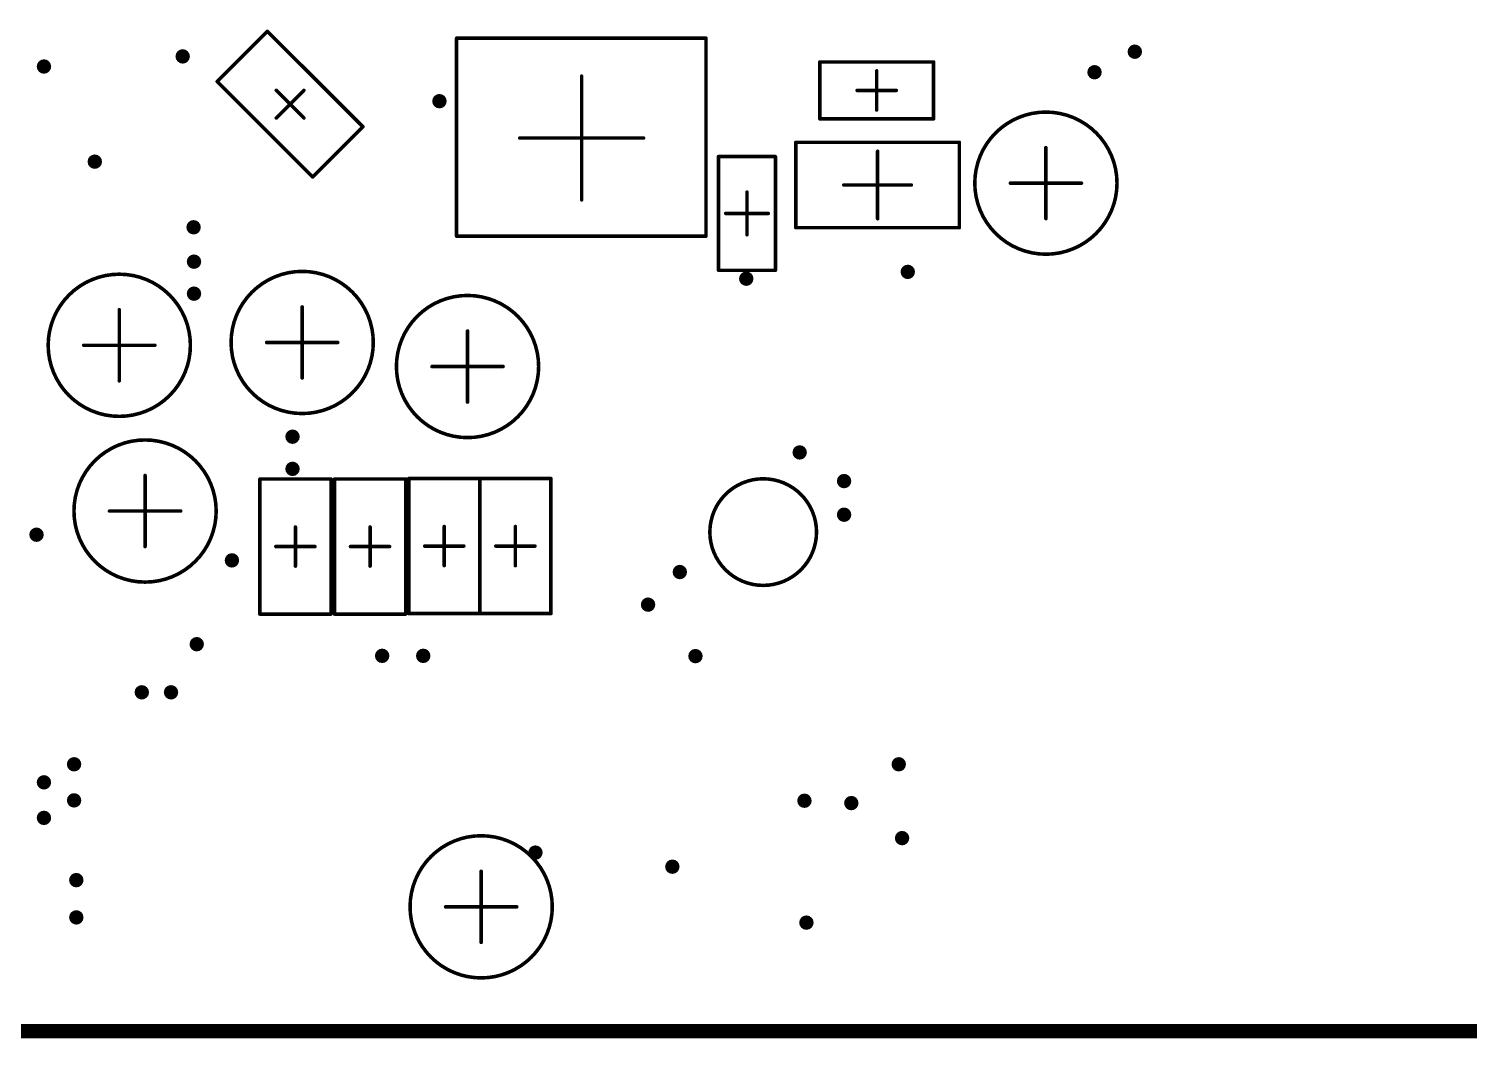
# Model space of a CAD drawing. Header units: inches. Extents: x -0.46 to 4.93, y -0.49 to 6.86.
# Drawn here: x 0.536 to 1.333, y 3.375 to 3.934 of the extents above; entities that cross this region are included whole.
import ezdxf

# ---------------------------------------------------------------- set-up
doc = ezdxf.new("R2010")
doc.units = ezdxf.units.IN
doc.header["$MEASUREMENT"] = 0
doc.layers.add('Top Courtyard', color=56, linetype='Continuous')
doc.layers.add('Via Holes', color=16, linetype='Continuous')

# ---------------------------------------------------------------- blocks, each defined once
blk = doc.blocks.new('RESC0402_1005__N_251')
at = {"layer": 'Top Courtyard'}
for points in [[(-0.0374, -0.01968, 0.00197, 0.00197, 0), (-0.0374, 0.01969, 0.00197, 0.00197, 0)], [(0.0374, 0.01969, 0.00197, 0.00197, 0), (-0.0374, 0.01969, 0.00197, 0.00197, 0)], [(0.0374, -0.01968, 0.00197, 0.00197, 0), (0.0374, 0.01969, 0.00197, 0.00197, 0)], [(0, -0.01083, 0.00197, 0.00197, 0), (0, 0.01083, 0.00197, 0.00197, 0)], [(-0.01083, 0, 0.00197, 0.00197, 0), (0.01083, 0, 0.00197, 0.00197, 0)], [(0.0374, -0.01968, 0.00197, 0.00197, 0), (-0.0374, -0.01968, 0.00197, 0.00197, 0)]]:
    blk.add_lwpolyline(points, format="xyseb", dxfattribs=at)
for points in [[(-0.03789, 0.01969, 0.000984, 0.000984, 1), (-0.03691, 0.01969, 0.000984, 0.000984, 1)], [(-0.03789, 0.01969, 0.000984, 0.000984, 1), (-0.03691, 0.01969, 0.000984, 0.000984, 1)], [(0.03691, 0.01969, 0.000984, 0.000984, 1), (0.03789, 0.01969, 0.000984, 0.000984, 1)], [(0.03691, 0.01969, 0.000984, 0.000984, 1), (0.03789, 0.01969, 0.000984, 0.000984, 1)], [(-0.00049, 0.01083, 0.000984, 0.000984, 1), (0.00049, 0.01083, 0.000984, 0.000984, 1)], [(-0.01132, 0, 0.000984, 0.000984, 1), (-0.01033, 0, 0.000984, 0.000984, 1)], [(0.01033, 0, 0.000984, 0.000984, 1), (0.01132, 0, 0.000984, 0.000984, 1)], [(-0.00049, -0.01083, 0.000984, 0.000984, 1), (0.00049, -0.01083, 0.000984, 0.000984, 1)], [(-0.03789, -0.01968, 0.000984, 0.000984, 1), (-0.03691, -0.01968, 0.000984, 0.000984, 1)], [(-0.03789, -0.01968, 0.000984, 0.000984, 1), (-0.03691, -0.01968, 0.000984, 0.000984, 1)], [(0.03691, -0.01968, 0.000984, 0.000984, 1), (0.03789, -0.01968, 0.000984, 0.000984, 1)], [(0.03691, -0.01968, 0.000984, 0.000984, 1), (0.03789, -0.01968, 0.000984, 0.000984, 1)]]:
    blk.add_lwpolyline(points, format="xyseb", close=True, dxfattribs=at)
blk = doc.blocks.new('RESC0402_1005__N_252')
at = {"layer": 'Top Courtyard'}
for points in [[(-0.0374, -0.01969, 0.00197, 0.00197, 0), (-0.0374, 0.01969, 0.00197, 0.00197, 0)], [(-0.0374, 0.01969, 0.00197, 0.00197, 0), (0.0374, 0.01969, 0.00197, 0.00197, 0)], [(0.0374, -0.01969, 0.00197, 0.00197, 0), (0.0374, 0.01969, 0.00197, 0.00197, 0)], [(0, -0.01083, 0.00197, 0.00197, 0), (0, 0.01083, 0.00197, 0.00197, 0)], [(-0.01083, 0, 0.00197, 0.00197, 0), (0.01083, 0, 0.00197, 0.00197, 0)], [(0.0374, -0.01969, 0.00197, 0.00197, 0), (-0.0374, -0.01969, 0.00197, 0.00197, 0)]]:
    blk.add_lwpolyline(points, format="xyseb", dxfattribs=at)
for points in [[(-0.03789, 0.01969, 0.000984, 0.000984, 1), (-0.03691, 0.01969, 0.000984, 0.000984, 1)], [(-0.03789, 0.01969, 0.000984, 0.000984, 1), (-0.03691, 0.01969, 0.000984, 0.000984, 1)], [(0.03691, 0.01969, 0.000984, 0.000984, 1), (0.03789, 0.01969, 0.000984, 0.000984, 1)], [(0.03691, 0.01969, 0.000984, 0.000984, 1), (0.03789, 0.01969, 0.000984, 0.000984, 1)], [(-0.00049, 0.01083, 0.000984, 0.000984, 1), (0.00049, 0.01083, 0.000984, 0.000984, 1)], [(-0.01132, 0, 0.000984, 0.000984, 1), (-0.01033, 0, 0.000984, 0.000984, 1)], [(0.01033, 0, 0.000984, 0.000984, 1), (0.01132, 0, 0.000984, 0.000984, 1)], [(-0.00049, -0.01083, 0.000984, 0.000984, 1), (0.00049, -0.01083, 0.000984, 0.000984, 1)], [(-0.03789, -0.01969, 0.000984, 0.000984, 1), (-0.03691, -0.01969, 0.000984, 0.000984, 1)], [(-0.03789, -0.01969, 0.000984, 0.000984, 1), (-0.03691, -0.01969, 0.000984, 0.000984, 1)], [(0.03691, -0.01969, 0.000984, 0.000984, 1), (0.03789, -0.01969, 0.000984, 0.000984, 1)], [(0.03691, -0.01969, 0.000984, 0.000984, 1), (0.03789, -0.01969, 0.000984, 0.000984, 1)]]:
    blk.add_lwpolyline(points, format="xyseb", close=True, dxfattribs=at)
blk = doc.blocks.new('TP100_200_NS_398')
at = {"layer": 'Top Courtyard'}
for points in [[(0.03937, 0, 0.00197, 0.00197, 1), (-0.03937, 0, 0.00197, 0.00197, 1)], [(-0.00049, 0.01969, 0.000984, 0.000984, 1), (0.00049, 0.01969, 0.000984, 0.000984, 1)], [(-0.03986, 0, 0.000984, 0.000984, 1), (-0.03888, 0, 0.000984, 0.000984, 1)], [(-0.02018, 0, 0.000984, 0.000984, 1), (-0.01919, 0, 0.000984, 0.000984, 1)], [(0.01919, 0, 0.000984, 0.000984, 1), (0.02018, 0, 0.000984, 0.000984, 1)], [(0.03888, 0, 0.000984, 0.000984, 1), (0.03986, 0, 0.000984, 0.000984, 1)], [(-0.00049, -0.01969, 0.000984, 0.000984, 1), (0.00049, -0.01969, 0.000984, 0.000984, 1)]]:
    blk.add_lwpolyline(points, format="xyseb", close=True, dxfattribs=at)
for points in [[(0, 0.01969, 0.00197, 0.00197, 0), (0, -0.01969, 0.00197, 0.00197, 0)], [(-0.01969, 0, 0.00197, 0.00197, 0), (0.01968, 0, 0.00197, 0.00197, 0)]]:
    blk.add_lwpolyline(points, format="xyseb", dxfattribs=at)
blk = doc.blocks.new('RESC0402_1005__N_451')
at = {"layer": 'Top Courtyard'}
for points in [[(-0.0374, 0.01969, 0.00197, 0.00197, 0), (0.0374, 0.01969, 0.00197, 0.00197, 0)], [(-0.0374, -0.01968, 0.00197, 0.00197, 0), (-0.0374, 0.01969, 0.00197, 0.00197, 0)], [(0.0374, -0.01968, 0.00197, 0.00197, 0), (0.0374, 0.01969, 0.00197, 0.00197, 0)], [(0, -0.01083, 0.00197, 0.00197, 0), (0, 0.01083, 0.00197, 0.00197, 0)], [(0.01083, 0, 0.00197, 0.00197, 0), (-0.01083, 0, 0.00197, 0.00197, 0)], [(0.0374, -0.01968, 0.00197, 0.00197, 0), (-0.0374, -0.01968, 0.00197, 0.00197, 0)]]:
    blk.add_lwpolyline(points, format="xyseb", dxfattribs=at)
for points in [[(-0.03789, 0.01969, 0.000984, 0.000984, 1), (-0.03691, 0.01969, 0.000984, 0.000984, 1)], [(-0.03789, 0.01969, 0.000984, 0.000984, 1), (-0.03691, 0.01969, 0.000984, 0.000984, 1)], [(0.03691, 0.01969, 0.000984, 0.000984, 1), (0.03789, 0.01969, 0.000984, 0.000984, 1)], [(0.03691, 0.01969, 0.000984, 0.000984, 1), (0.03789, 0.01969, 0.000984, 0.000984, 1)], [(-0.00049, 0.01083, 0.000984, 0.000984, 1), (0.00049, 0.01083, 0.000984, 0.000984, 1)], [(-0.01132, 0, 0.000984, 0.000984, 1), (-0.01033, 0, 0.000984, 0.000984, 1)], [(0.01033, 0, 0.000984, 0.000984, 1), (0.01132, 0, 0.000984, 0.000984, 1)], [(-0.00049, -0.01083, 0.000984, 0.000984, 1), (0.00049, -0.01083, 0.000984, 0.000984, 1)], [(-0.03789, -0.01968, 0.000984, 0.000984, 1), (-0.03691, -0.01968, 0.000984, 0.000984, 1)], [(-0.03789, -0.01968, 0.000984, 0.000984, 1), (-0.03691, -0.01968, 0.000984, 0.000984, 1)], [(0.03691, -0.01968, 0.000984, 0.000984, 1), (0.03789, -0.01968, 0.000984, 0.000984, 1)], [(0.03691, -0.01968, 0.000984, 0.000984, 1), (0.03789, -0.01968, 0.000984, 0.000984, 1)]]:
    blk.add_lwpolyline(points, format="xyseb", close=True, dxfattribs=at)
blk = doc.blocks.new('TP_1___573')
at = {"layer": 'Top Courtyard'}
for points in [[(0.02953, 0, 0.00197, 0.00197, 1), (-0.02953, 0, 0.00197, 0.00197, 1)], [(-0.03002, 0, 0.000984, 0.000984, 1), (-0.02904, 0, 0.000984, 0.000984, 1)], [(0.02904, 0, 0.000984, 0.000984, 1), (0.03002, 0, 0.000984, 0.000984, 1)]]:
    blk.add_lwpolyline(points, format="xyseb", close=True, dxfattribs=at)
blk = doc.blocks.new('TP100_200_NS_574')
at = {"layer": 'Top Courtyard'}
for points in [[(0.03937, 0, 0.00197, 0.00197, 1), (-0.03937, 0, 0.00197, 0.00197, 1)], [(-0.00049, 0.01969, 0.000984, 0.000984, 1), (0.00049, 0.01969, 0.000984, 0.000984, 1)], [(-0.03986, 0, 0.000984, 0.000984, 1), (-0.03888, 0, 0.000984, 0.000984, 1)], [(-0.02018, 0, 0.000984, 0.000984, 1), (-0.01919, 0, 0.000984, 0.000984, 1)], [(0.01919, 0, 0.000984, 0.000984, 1), (0.02018, 0, 0.000984, 0.000984, 1)], [(0.03888, 0, 0.000984, 0.000984, 1), (0.03986, 0, 0.000984, 0.000984, 1)], [(-0.00049, -0.01968, 0.000984, 0.000984, 1), (0.00049, -0.01968, 0.000984, 0.000984, 1)]]:
    blk.add_lwpolyline(points, format="xyseb", close=True, dxfattribs=at)
for points in [[(0, 0.01969, 0.00197, 0.00197, 0), (0, -0.01968, 0.00197, 0.00197, 0)], [(-0.01969, 0, 0.00197, 0.00197, 0), (0.01968, 0, 0.00197, 0.00197, 0)]]:
    blk.add_lwpolyline(points, format="xyseb", dxfattribs=at)
blk = doc.blocks.new('TP100_200_NS_580')
at = {"layer": 'Top Courtyard'}
for points in [[(0.03937, 0, 0.00197, 0.00197, 1), (-0.03937, 0, 0.00197, 0.00197, 1)], [(-0.00049, 0.01969, 0.000984, 0.000984, 1), (0.00049, 0.01969, 0.000984, 0.000984, 1)], [(-0.03986, 0, 0.000984, 0.000984, 1), (-0.03888, 0, 0.000984, 0.000984, 1)], [(-0.02018, 0, 0.000984, 0.000984, 1), (-0.01919, 0, 0.000984, 0.000984, 1)], [(0.01919, 0, 0.000984, 0.000984, 1), (0.02018, 0, 0.000984, 0.000984, 1)], [(0.03888, 0, 0.000984, 0.000984, 1), (0.03986, 0, 0.000984, 0.000984, 1)], [(-0.00049, -0.01968, 0.000984, 0.000984, 1), (0.00049, -0.01968, 0.000984, 0.000984, 1)]]:
    blk.add_lwpolyline(points, format="xyseb", close=True, dxfattribs=at)
for points in [[(0, 0.01969, 0.00197, 0.00197, 0), (0, -0.01968, 0.00197, 0.00197, 0)], [(-0.01968, 0, 0.00197, 0.00197, 0), (0.01969, 0, 0.00197, 0.00197, 0)]]:
    blk.add_lwpolyline(points, format="xyseb", dxfattribs=at)
blk = doc.blocks.new('TP100_200_NS_581')
at = {"layer": 'Top Courtyard'}
for points in [[(0.03937, 0, 0.00197, 0.00197, 1), (-0.03937, 0, 0.00197, 0.00197, 1)], [(-0.00049, 0.01969, 0.000984, 0.000984, 1), (0.00049, 0.01969, 0.000984, 0.000984, 1)], [(-0.03986, 0, 0.000984, 0.000984, 1), (-0.03888, 0, 0.000984, 0.000984, 1)], [(-0.02018, 0, 0.000984, 0.000984, 1), (-0.01919, 0, 0.000984, 0.000984, 1)], [(0.01919, 0, 0.000984, 0.000984, 1), (0.02018, 0, 0.000984, 0.000984, 1)], [(0.03888, 0, 0.000984, 0.000984, 1), (0.03986, 0, 0.000984, 0.000984, 1)], [(-0.00049, -0.01969, 0.000984, 0.000984, 1), (0.00049, -0.01969, 0.000984, 0.000984, 1)]]:
    blk.add_lwpolyline(points, format="xyseb", close=True, dxfattribs=at)
for points in [[(0, 0.01969, 0.00197, 0.00197, 0), (0, -0.01969, 0.00197, 0.00197, 0)], [(-0.01969, 0, 0.00197, 0.00197, 0), (0.01969, 0, 0.00197, 0.00197, 0)]]:
    blk.add_lwpolyline(points, format="xyseb", dxfattribs=at)
blk = doc.blocks.new('TP100_200_NS_582')
at = {"layer": 'Top Courtyard'}
for points in [[(0.03937, 0, 0.00197, 0.00197, 1), (-0.03937, 0, 0.00197, 0.00197, 1)], [(-0.00049, 0.01969, 0.000984, 0.000984, 1), (0.00049, 0.01969, 0.000984, 0.000984, 1)], [(-0.03986, 0, 0.000984, 0.000984, 1), (-0.03888, 0, 0.000984, 0.000984, 1)], [(-0.02018, 0, 0.000984, 0.000984, 1), (-0.01919, 0, 0.000984, 0.000984, 1)], [(0.01919, 0, 0.000984, 0.000984, 1), (0.02018, 0, 0.000984, 0.000984, 1)], [(0.03888, 0, 0.000984, 0.000984, 1), (0.03986, 0, 0.000984, 0.000984, 1)], [(-0.00049, -0.01968, 0.000984, 0.000984, 1), (0.00049, -0.01968, 0.000984, 0.000984, 1)]]:
    blk.add_lwpolyline(points, format="xyseb", close=True, dxfattribs=at)
for points in [[(0, 0.01969, 0.00197, 0.00197, 0), (0, -0.01968, 0.00197, 0.00197, 0)], [(-0.01969, 0, 0.00197, 0.00197, 0), (0.01968, 0, 0.00197, 0.00197, 0)]]:
    blk.add_lwpolyline(points, format="xyseb", dxfattribs=at)
blk = doc.blocks.new('TP100_200_NS_583')
at = {"layer": 'Top Courtyard'}
for points in [[(0.03937, 0, 0.00197, 0.00197, 1), (-0.03937, 0, 0.00197, 0.00197, 1)], [(-0.00049, 0.01969, 0.000984, 0.000984, 1), (0.00049, 0.01969, 0.000984, 0.000984, 1)], [(-0.03986, 0, 0.000984, 0.000984, 1), (-0.03888, 0, 0.000984, 0.000984, 1)], [(-0.02018, 0, 0.000984, 0.000984, 1), (-0.01919, 0, 0.000984, 0.000984, 1)], [(0.01919, 0, 0.000984, 0.000984, 1), (0.02018, 0, 0.000984, 0.000984, 1)], [(0.03888, 0, 0.000984, 0.000984, 1), (0.03986, 0, 0.000984, 0.000984, 1)], [(-0.00049, -0.01969, 0.000984, 0.000984, 1), (0.00049, -0.01969, 0.000984, 0.000984, 1)]]:
    blk.add_lwpolyline(points, format="xyseb", close=True, dxfattribs=at)
for points in [[(0, 0.01969, 0.00197, 0.00197, 0), (0, -0.01969, 0.00197, 0.00197, 0)], [(-0.01968, 0, 0.00197, 0.00197, 0), (0.01969, 0, 0.00197, 0.00197, 0)]]:
    blk.add_lwpolyline(points, format="xyseb", dxfattribs=at)
blk = doc.blocks.new('RESC0402_1005__N_656')
at = {"layer": 'Top Courtyard'}
for points in [[(-0.0374, 0.01969, 0.00197, 0.00197, 0), (-0.0374, -0.01968, 0.00197, 0.00197, 0)], [(0.0374, 0.01969, 0.00197, 0.00197, 0), (-0.0374, 0.01969, 0.00197, 0.00197, 0)], [(0.0374, 0.01969, 0.00197, 0.00197, 0), (0.0374, -0.01968, 0.00197, 0.00197, 0)], [(0, 0.01083, 0.00197, 0.00197, 0), (0, -0.01083, 0.00197, 0.00197, 0)], [(0.01083, 0, 0.00197, 0.00197, 0), (-0.01083, 0, 0.00197, 0.00197, 0)], [(0.0374, -0.01968, 0.00197, 0.00197, 0), (-0.0374, -0.01968, 0.00197, 0.00197, 0)]]:
    blk.add_lwpolyline(points, format="xyseb", dxfattribs=at)
for points in [[(-0.03789, 0.01969, 0.000984, 0.000984, 1), (-0.03691, 0.01969, 0.000984, 0.000984, 1)], [(-0.03789, 0.01969, 0.000984, 0.000984, 1), (-0.03691, 0.01969, 0.000984, 0.000984, 1)], [(0.03691, 0.01969, 0.000984, 0.000984, 1), (0.03789, 0.01969, 0.000984, 0.000984, 1)], [(0.03691, 0.01969, 0.000984, 0.000984, 1), (0.03789, 0.01969, 0.000984, 0.000984, 1)], [(-0.00049, 0.01083, 0.000984, 0.000984, 1), (0.00049, 0.01083, 0.000984, 0.000984, 1)], [(-0.01132, 0, 0.000984, 0.000984, 1), (-0.01033, 0, 0.000984, 0.000984, 1)], [(0.01033, 0, 0.000984, 0.000984, 1), (0.01132, 0, 0.000984, 0.000984, 1)], [(-0.00049, -0.01083, 0.000984, 0.000984, 1), (0.00049, -0.01083, 0.000984, 0.000984, 1)], [(-0.03789, -0.01968, 0.000984, 0.000984, 1), (-0.03691, -0.01968, 0.000984, 0.000984, 1)], [(-0.03789, -0.01968, 0.000984, 0.000984, 1), (-0.03691, -0.01968, 0.000984, 0.000984, 1)], [(0.03691, -0.01968, 0.000984, 0.000984, 1), (0.03789, -0.01968, 0.000984, 0.000984, 1)], [(0.03691, -0.01968, 0.000984, 0.000984, 1), (0.03789, -0.01968, 0.000984, 0.000984, 1)]]:
    blk.add_lwpolyline(points, format="xyseb", close=True, dxfattribs=at)
blk = doc.blocks.new('RESC0402_1005__L_658')
at = {"layer": 'Top Courtyard'}
for points in [[(-0.0315, -0.01575, 0.00197, 0.00197, 0), (-0.0315, 0.01575, 0.00197, 0.00197, 0)], [(-0.0315, 0.01575, 0.00197, 0.00197, 0), (0.0315, 0.01575, 0.00197, 0.00197, 0)], [(0.0315, -0.01575, 0.00197, 0.00197, 0), (0.0315, 0.01575, 0.00197, 0.00197, 0)], [(0, -0.01083, 0.00197, 0.00197, 0), (0, 0.01083, 0.00197, 0.00197, 0)], [(-0.01083, 0, 0.00197, 0.00197, 0), (0.01083, 0, 0.00197, 0.00197, 0)], [(-0.0315, -0.01575, 0.00197, 0.00197, 0), (0.0315, -0.01575, 0.00197, 0.00197, 0)]]:
    blk.add_lwpolyline(points, format="xyseb", dxfattribs=at)
for points in [[(-0.03199, 0.01575, 0.000984, 0.000984, 1), (-0.031, 0.01575, 0.000984, 0.000984, 1)], [(-0.03199, 0.01575, 0.000984, 0.000984, 1), (-0.031, 0.01575, 0.000984, 0.000984, 1)], [(0.03101, 0.01575, 0.000984, 0.000984, 1), (0.03199, 0.01575, 0.000984, 0.000984, 1)], [(0.03101, 0.01575, 0.000984, 0.000984, 1), (0.03199, 0.01575, 0.000984, 0.000984, 1)], [(-0.00049, 0.01083, 0.000984, 0.000984, 1), (0.00049, 0.01083, 0.000984, 0.000984, 1)], [(-0.01132, 0, 0.000984, 0.000984, 1), (-0.01033, 0, 0.000984, 0.000984, 1)], [(0.01034, 0, 0.000984, 0.000984, 1), (0.01132, 0, 0.000984, 0.000984, 1)], [(-0.03199, -0.01575, 0.000984, 0.000984, 1), (-0.031, -0.01575, 0.000984, 0.000984, 1)], [(-0.03199, -0.01575, 0.000984, 0.000984, 1), (-0.031, -0.01575, 0.000984, 0.000984, 1)], [(-0.00049, -0.01083, 0.000984, 0.000984, 1), (0.00049, -0.01083, 0.000984, 0.000984, 1)], [(0.03101, -0.01575, 0.000984, 0.000984, 1), (0.03199, -0.01575, 0.000984, 0.000984, 1)], [(0.03101, -0.01575, 0.000984, 0.000984, 1), (0.03199, -0.01575, 0.000984, 0.000984, 1)]]:
    blk.add_lwpolyline(points, format="xyseb", close=True, dxfattribs=at)
blk = doc.blocks.new('RESC0402_1005__N_727')
at = {"layer": 'Top Courtyard'}
for points in [[(-0.0374, -0.01968, 0.00197, 0.00197, 0), (-0.0374, 0.01969, 0.00197, 0.00197, 0)], [(0.0374, 0.01969, 0.00197, 0.00197, 0), (-0.0374, 0.01969, 0.00197, 0.00197, 0)], [(0.0374, -0.01968, 0.00197, 0.00197, 0), (0.0374, 0.01969, 0.00197, 0.00197, 0)], [(0, -0.01083, 0.00197, 0.00197, 0), (0, 0.01083, 0.00197, 0.00197, 0)], [(0.01083, 0, 0.00197, 0.00197, 0), (-0.01083, 0, 0.00197, 0.00197, 0)], [(0.0374, -0.01968, 0.00197, 0.00197, 0), (-0.0374, -0.01968, 0.00197, 0.00197, 0)]]:
    blk.add_lwpolyline(points, format="xyseb", dxfattribs=at)
for points in [[(-0.03789, 0.01969, 0.000984, 0.000984, 1), (-0.03691, 0.01969, 0.000984, 0.000984, 1)], [(-0.03789, 0.01969, 0.000984, 0.000984, 1), (-0.03691, 0.01969, 0.000984, 0.000984, 1)], [(0.03691, 0.01969, 0.000984, 0.000984, 1), (0.03789, 0.01969, 0.000984, 0.000984, 1)], [(0.03691, 0.01969, 0.000984, 0.000984, 1), (0.03789, 0.01969, 0.000984, 0.000984, 1)], [(-0.00049, 0.01083, 0.000984, 0.000984, 1), (0.00049, 0.01083, 0.000984, 0.000984, 1)], [(-0.01132, 0, 0.000984, 0.000984, 1), (-0.01033, 0, 0.000984, 0.000984, 1)], [(0.01033, 0, 0.000984, 0.000984, 1), (0.01132, 0, 0.000984, 0.000984, 1)], [(-0.00049, -0.01083, 0.000984, 0.000984, 1), (0.00049, -0.01083, 0.000984, 0.000984, 1)], [(-0.03789, -0.01968, 0.000984, 0.000984, 1), (-0.03691, -0.01968, 0.000984, 0.000984, 1)], [(-0.03789, -0.01968, 0.000984, 0.000984, 1), (-0.03691, -0.01968, 0.000984, 0.000984, 1)], [(0.03691, -0.01968, 0.000984, 0.000984, 1), (0.03789, -0.01968, 0.000984, 0.000984, 1)], [(0.03691, -0.01968, 0.000984, 0.000984, 1), (0.03789, -0.01968, 0.000984, 0.000984, 1)]]:
    blk.add_lwpolyline(points, format="xyseb", close=True, dxfattribs=at)
blk = doc.blocks.new('2520_OSC_FJ2400002__756')
at = {"layer": 'Top Courtyard'}
for points in [[(0.06924, 0.05393, 0.00197, 0.00197, 0), (-0.06883, 0.05393, 0.00197, 0.00197, 0)], [(-0.06883, 0.05393, 0.00197, 0.00197, 0), (-0.06883, -0.05573, 0.00197, 0.00197, 0)], [(-0.06883, 0.05393, 0.00197, 0.00197, 0), (-0.06883, 0.03894, 0.00197, 0.00197, 0)], [(0.06924, 0.05393, 0.00197, 0.00197, 0), (0.06924, -0.05573, 0.00197, 0.00197, 0)], [(0, 0.03382, 0.00197, 0.00197, 0), (0, -0.00043, 0.00197, 0.00197, 0)], [(0, -0.00043, 0.00197, 0.00197, 0), (-0.03426, -0.00043, 0.00197, 0.00197, 0)], [(0, -0.00043, 0.00197, 0.00197, 0), (0, -0.03469, 0.00197, 0.00197, 0)], [(0.03425, -0.00043, 0.00197, 0.00197, 0), (0, -0.00043, 0.00197, 0.00197, 0)], [(0.06924, -0.05573, 0.00197, 0.00197, 0), (-0.06883, -0.05573, 0.00197, 0.00197, 0)]]:
    blk.add_lwpolyline(points, format="xyseb", dxfattribs=at)
for points in [[(-0.06933, 0.05393, 0.000984, 0.000984, 1), (-0.06834, 0.05393, 0.000984, 0.000984, 1)], [(-0.06933, 0.05393, 0.000984, 0.000984, 1), (-0.06834, 0.05393, 0.000984, 0.000984, 1)], [(-0.06933, 0.05393, 0.000984, 0.000984, 1), (-0.06834, 0.05393, 0.000984, 0.000984, 1)], [(0.06875, 0.05393, 0.000984, 0.000984, 1), (0.06973, 0.05393, 0.000984, 0.000984, 1)], [(0.06875, 0.05393, 0.000984, 0.000984, 1), (0.06973, 0.05393, 0.000984, 0.000984, 1)], [(-0.06933, 0.03894, 0.000984, 0.000984, 1), (-0.06834, 0.03894, 0.000984, 0.000984, 1)], [(-0.0005, 0.03382, 0.000984, 0.000984, 1), (0.00049, 0.03382, 0.000984, 0.000984, 1)], [(-0.03475, -0.00043, 0.000984, 0.000984, 1), (-0.03376, -0.00043, 0.000984, 0.000984, 1)], [(-0.0005, -0.00043, 0.000984, 0.000984, 1), (0.00049, -0.00043, 0.000984, 0.000984, 1)], [(-0.0005, -0.00043, 0.000984, 0.000984, 1), (0.00049, -0.00043, 0.000984, 0.000984, 1)], [(-0.0005, -0.00043, 0.000984, 0.000984, 1), (0.00049, -0.00043, 0.000984, 0.000984, 1)], [(-0.0005, -0.00043, 0.000984, 0.000984, 1), (0.00049, -0.00043, 0.000984, 0.000984, 1)], [(0.03376, -0.00043, 0.000984, 0.000984, 1), (0.03474, -0.00043, 0.000984, 0.000984, 1)], [(-0.0005, -0.03469, 0.000984, 0.000984, 1), (0.00049, -0.03469, 0.000984, 0.000984, 1)], [(-0.06933, -0.05573, 0.000984, 0.000984, 1), (-0.06834, -0.05573, 0.000984, 0.000984, 1)], [(-0.06933, -0.05573, 0.000984, 0.000984, 1), (-0.06834, -0.05573, 0.000984, 0.000984, 1)], [(0.06875, -0.05573, 0.000984, 0.000984, 1), (0.06973, -0.05573, 0.000984, 0.000984, 1)], [(0.06875, -0.05573, 0.000984, 0.000984, 1), (0.06973, -0.05573, 0.000984, 0.000984, 1)]]:
    blk.add_lwpolyline(points, format="xyseb", close=True, dxfattribs=at)
blk = doc.blocks.new('MDT420E0_001_22_30_778')
at = {"layer": 'Top Courtyard'}
blk.add_lwpolyline([(-0.47244, 0.27559, 0.00787, 0.00787, 0), (-0.47244, -1.14173, 0.00787, 0.00787, 0)], format="xyseb", dxfattribs=at)
blk = doc.blocks.new('BK1608HS800_T_L_802')
at = {"layer": 'Top Courtyard'}
for points in [[(-0.04528, 0.02362, 0.00197, 0.00197, 0), (-0.04528, -0.02362, 0.00197, 0.00197, 0)], [(0.04528, 0.02362, 0.00197, 0.00197, 0), (-0.04528, 0.02362, 0.00197, 0.00197, 0)], [(0.04528, 0.02362, 0.00197, 0.00197, 0), (0.04528, -0.02362, 0.00197, 0.00197, 0)], [(0, 0.0187, 0.00197, 0.00197, 0), (0, -0.0187, 0.00197, 0.00197, 0)], [(0.0187, 0, 0.00197, 0.00197, 0), (-0.0187, 0, 0.00197, 0.00197, 0)], [(0.04528, -0.02362, 0.00197, 0.00197, 0), (-0.04528, -0.02362, 0.00197, 0.00197, 0)]]:
    blk.add_lwpolyline(points, format="xyseb", dxfattribs=at)
for points in [[(-0.04577, 0.02362, 0.000984, 0.000984, 1), (-0.04478, 0.02362, 0.000984, 0.000984, 1)], [(-0.04577, 0.02362, 0.000984, 0.000984, 1), (-0.04478, 0.02362, 0.000984, 0.000984, 1)], [(0.04478, 0.02362, 0.000984, 0.000984, 1), (0.04577, 0.02362, 0.000984, 0.000984, 1)], [(0.04478, 0.02362, 0.000984, 0.000984, 1), (0.04577, 0.02362, 0.000984, 0.000984, 1)], [(-0.00049, 0.0187, 0.000984, 0.000984, 1), (0.00049, 0.0187, 0.000984, 0.000984, 1)], [(-0.01919, 0, 0.000984, 0.000984, 1), (-0.01821, 0, 0.000984, 0.000984, 1)], [(0.01821, 0, 0.000984, 0.000984, 1), (0.01919, 0, 0.000984, 0.000984, 1)], [(-0.04577, -0.02362, 0.000984, 0.000984, 1), (-0.04478, -0.02362, 0.000984, 0.000984, 1)], [(-0.04577, -0.02362, 0.000984, 0.000984, 1), (-0.04478, -0.02362, 0.000984, 0.000984, 1)], [(-0.00049, -0.0187, 0.000984, 0.000984, 1), (0.00049, -0.0187, 0.000984, 0.000984, 1)], [(0.04478, -0.02362, 0.000984, 0.000984, 1), (0.04577, -0.02362, 0.000984, 0.000984, 1)], [(0.04478, -0.02362, 0.000984, 0.000984, 1), (0.04577, -0.02362, 0.000984, 0.000984, 1)]]:
    blk.add_lwpolyline(points, format="xyseb", close=True, dxfattribs=at)
blk = doc.blocks.new('CAPC0402_1005_70_L_879')
at = {"layer": 'Top Courtyard'}
for points in [[(-0.0315, 0.01575, 0.00197, 0.00197, 0), (-0.0315, -0.01575, 0.00197, 0.00197, 0)], [(-0.0315, 0.01575, 0.00197, 0.00197, 0), (0.0315, 0.01575, 0.00197, 0.00197, 0)], [(0.0315, 0.01575, 0.00197, 0.00197, 0), (0.0315, -0.01575, 0.00197, 0.00197, 0)], [(0, 0.01181, 0.00197, 0.00197, 0), (0, -0.01181, 0.00197, 0.00197, 0)], [(0.01181, 0, 0.00197, 0.00197, 0), (-0.01181, 0, 0.00197, 0.00197, 0)], [(-0.0315, -0.01575, 0.00197, 0.00197, 0), (0.0315, -0.01575, 0.00197, 0.00197, 0)]]:
    blk.add_lwpolyline(points, format="xyseb", dxfattribs=at)
for points in [[(-0.03199, 0.01575, 0.000984, 0.000984, 1), (-0.031, 0.01575, 0.000984, 0.000984, 1)], [(-0.03199, 0.01575, 0.000984, 0.000984, 1), (-0.031, 0.01575, 0.000984, 0.000984, 1)], [(0.031, 0.01575, 0.000984, 0.000984, 1), (0.03199, 0.01575, 0.000984, 0.000984, 1)], [(0.031, 0.01575, 0.000984, 0.000984, 1), (0.03199, 0.01575, 0.000984, 0.000984, 1)], [(-0.00049, 0.01181, 0.000984, 0.000984, 1), (0.00049, 0.01181, 0.000984, 0.000984, 1)], [(-0.0123, 0, 0.000984, 0.000984, 1), (-0.01132, 0, 0.000984, 0.000984, 1)], [(0.01132, 0, 0.000984, 0.000984, 1), (0.0123, 0, 0.000984, 0.000984, 1)], [(-0.03199, -0.01575, 0.000984, 0.000984, 1), (-0.031, -0.01575, 0.000984, 0.000984, 1)], [(-0.03199, -0.01575, 0.000984, 0.000984, 1), (-0.031, -0.01575, 0.000984, 0.000984, 1)], [(-0.00049, -0.01181, 0.000984, 0.000984, 1), (0.00049, -0.01181, 0.000984, 0.000984, 1)], [(0.031, -0.01575, 0.000984, 0.000984, 1), (0.03199, -0.01575, 0.000984, 0.000984, 1)], [(0.031, -0.01575, 0.000984, 0.000984, 1), (0.03199, -0.01575, 0.000984, 0.000984, 1)]]:
    blk.add_lwpolyline(points, format="xyseb", close=True, dxfattribs=at)

msp = doc.modelspace()

# ---------------------------------------------------------------- hatches: boundary and pattern name
at = {"layer": 'Via Holes'}
h = msp.add_hatch(color=7, dxfattribs=at)
edge = h.paths.add_edge_path()
edge.add_arc((1.14828, 3.92162), 0.004, 0, 360)
h = msp.add_hatch(color=7, dxfattribs=at)
edge = h.paths.add_edge_path()
edge.add_arc((0.54429, 3.91341), 0.004, 0, 360)
h = msp.add_hatch(color=7, dxfattribs=at)
edge = h.paths.add_edge_path()
edge.add_arc((0.62111, 3.91901), 0.004, 0, 360)
h = msp.add_hatch(color=7, dxfattribs=at)
edge = h.paths.add_edge_path()
edge.add_arc((1.12598, 3.91025), 0.004, 0, 360)
h = msp.add_hatch(color=7, dxfattribs=at)
edge = h.paths.add_edge_path()
edge.add_arc((0.76327, 3.89421), 0.004, 0, 360)
h = msp.add_hatch(color=7, dxfattribs=at)
edge = h.paths.add_edge_path()
edge.add_arc((0.57244, 3.86071), 0.004, 0, 360)
h = msp.add_hatch(color=7, dxfattribs=at)
edge = h.paths.add_edge_path()
edge.add_arc((0.62714, 3.82436), 0.004, 0, 360)
h = msp.add_hatch(color=7, dxfattribs=at)
edge = h.paths.add_edge_path()
edge.add_arc((0.62737, 3.80531), 0.004, 0, 360)
h = msp.add_hatch(color=7, dxfattribs=at)
edge = h.paths.add_edge_path()
edge.add_arc((0.93315, 3.79588), 0.004, 0, 360)
h = msp.add_hatch(color=7, dxfattribs=at)
edge = h.paths.add_edge_path()
edge.add_arc((1.02257, 3.79966), 0.004, 0, 360)
h = msp.add_hatch(color=7, dxfattribs=at)
edge = h.paths.add_edge_path()
edge.add_arc((0.62737, 3.78759), 0.004, 0, 360)
h = msp.add_hatch(color=7, dxfattribs=at)
edge = h.paths.add_edge_path()
edge.add_arc((0.68192, 3.70837), 0.004, 0, 360)
h = msp.add_hatch(color=7, dxfattribs=at)
edge = h.paths.add_edge_path()
edge.add_arc((0.96273, 3.69965), 0.004, 0, 360)
h = msp.add_hatch(color=7, dxfattribs=at)
edge = h.paths.add_edge_path()
edge.add_arc((0.68192, 3.69055), 0.004, 0, 360)
h = msp.add_hatch(color=7, dxfattribs=at)
edge = h.paths.add_edge_path()
edge.add_arc((0.98731, 3.68378), 0.004, 0, 360)
h = msp.add_hatch(color=7, dxfattribs=at)
edge = h.paths.add_edge_path()
edge.add_arc((0.98731, 3.66514), 0.004, 0, 360)
h = msp.add_hatch(color=7, dxfattribs=at)
edge = h.paths.add_edge_path()
edge.add_arc((0.54017, 3.65407), 0.004, 0, 360)
h = msp.add_hatch(color=7, dxfattribs=at)
edge = h.paths.add_edge_path()
edge.add_arc((0.64837, 3.63985), 0.004, 0, 360)
h = msp.add_hatch(color=7, dxfattribs=at)
edge = h.paths.add_edge_path()
edge.add_arc((0.89636, 3.6334), 0.004, 0, 360)
h = msp.add_hatch(color=7, dxfattribs=at)
edge = h.paths.add_edge_path()
edge.add_arc((0.87879, 3.61533), 0.004, 0, 360)
h = msp.add_hatch(color=7, dxfattribs=at)
edge = h.paths.add_edge_path()
edge.add_arc((0.62888, 3.59342), 0.004, 0, 360)
h = msp.add_hatch(color=7, dxfattribs=at)
edge = h.paths.add_edge_path()
edge.add_arc((0.73156, 3.58698), 0.004, 0, 360)
h = msp.add_hatch(color=7, dxfattribs=at)
edge = h.paths.add_edge_path()
edge.add_arc((0.75429, 3.58698), 0.004, 0, 360)
h = msp.add_hatch(color=7, dxfattribs=at)
edge = h.paths.add_edge_path()
edge.add_arc((0.90503, 3.58681), 0.004, 0, 360)
h = msp.add_hatch(color=7, dxfattribs=at)
edge = h.paths.add_edge_path()
edge.add_arc((0.59847, 3.56677), 0.004, 0, 360)
h = msp.add_hatch(color=7, dxfattribs=at)
edge = h.paths.add_edge_path()
edge.add_arc((0.61465, 3.56677), 0.004, 0, 360)
h = msp.add_hatch(color=7, dxfattribs=at)
edge = h.paths.add_edge_path()
edge.add_arc((0.56098, 3.52691), 0.004, 0, 360)
h = msp.add_hatch(color=7, dxfattribs=at)
edge = h.paths.add_edge_path()
edge.add_arc((1.01757, 3.52691), 0.004, 0, 360)
h = msp.add_hatch(color=7, dxfattribs=at)
edge = h.paths.add_edge_path()
edge.add_arc((0.54429, 3.51691), 0.004, 0, 360)
h = msp.add_hatch(color=7, dxfattribs=at)
edge = h.paths.add_edge_path()
edge.add_arc((0.56098, 3.50691), 0.004, 0, 360)
h = msp.add_hatch(color=7, dxfattribs=at)
edge = h.paths.add_edge_path()
edge.add_arc((0.96536, 3.50672), 0.004, 0, 360)
h = msp.add_hatch(color=7, dxfattribs=at)
edge = h.paths.add_edge_path()
edge.add_arc((0.99132, 3.50541), 0.004, 0, 360)
h = msp.add_hatch(color=7, dxfattribs=at)
edge = h.paths.add_edge_path()
edge.add_arc((0.54429, 3.49722), 0.004, 0, 360)
h = msp.add_hatch(color=7, dxfattribs=at)
edge = h.paths.add_edge_path()
edge.add_arc((1.01942, 3.48601), 0.004, 0, 360)
h = msp.add_hatch(color=7, dxfattribs=at)
edge = h.paths.add_edge_path()
edge.add_arc((0.81643, 3.47799), 0.004, 0, 360)
h = msp.add_hatch(color=7, dxfattribs=at)
edge = h.paths.add_edge_path()
edge.add_arc((0.89223, 3.47018), 0.004, 0, 360)
h = msp.add_hatch(color=7, dxfattribs=at)
edge = h.paths.add_edge_path()
edge.add_arc((0.56221, 3.46274), 0.004, 0, 360)
h = msp.add_hatch(color=7, dxfattribs=at)
edge = h.paths.add_edge_path()
edge.add_arc((0.56221, 3.4421), 0.004, 0, 360)
h = msp.add_hatch(color=7, dxfattribs=at)
edge = h.paths.add_edge_path()
edge.add_arc((0.96645, 3.4392), 0.004, 0, 360)

# ---------------------------------------------------------------- block references
for name, p, rotation in [('MDT420E0_001_22_30_778', (0.4099, 3.85156), 90), ('RESC0402_1005__N_656', (0.68057, 3.89255), 135), ('2520_OSC_FJ2400002__756', (0.84201, 3.87337), 180), ('TP100_200_NS_574', (1.09905, 3.84881), 90), ('BK1608HS800_T_L_802', (1.00586, 3.84778), 180), ('CAPC0402_1005_70_L_879', (0.93354, 3.83203), 90), ('TP100_200_NS_582', (0.586, 3.759), 90), ('TP100_200_NS_581', (0.68727, 3.76056), 90), ('TP100_200_NS_580', (0.77882, 3.74723), 90), ('TP100_200_NS_583', (0.60028, 3.66719), 90), ('RESC0402_1005__N_727', (0.68352, 3.64751), 270), ('RESC0402_1005__N_252', (0.72486, 3.64751), 270), ('RESC0402_1005__N_251', (0.76594, 3.64777), 270), ('RESC0402_1005__N_451', (0.80531, 3.64777), 270), ('TP_1___573', (0.94252, 3.65552), 90), ('TP100_200_NS_398', (0.78637, 3.44795), 90)]:
    msp.add_blockref(name, p, dxfattribs=dict(rotation=rotation))
msp.add_blockref('RESC0402_1005__L_658', (1.00538, 3.90017))

doc.saveas('drawing.dxf')
